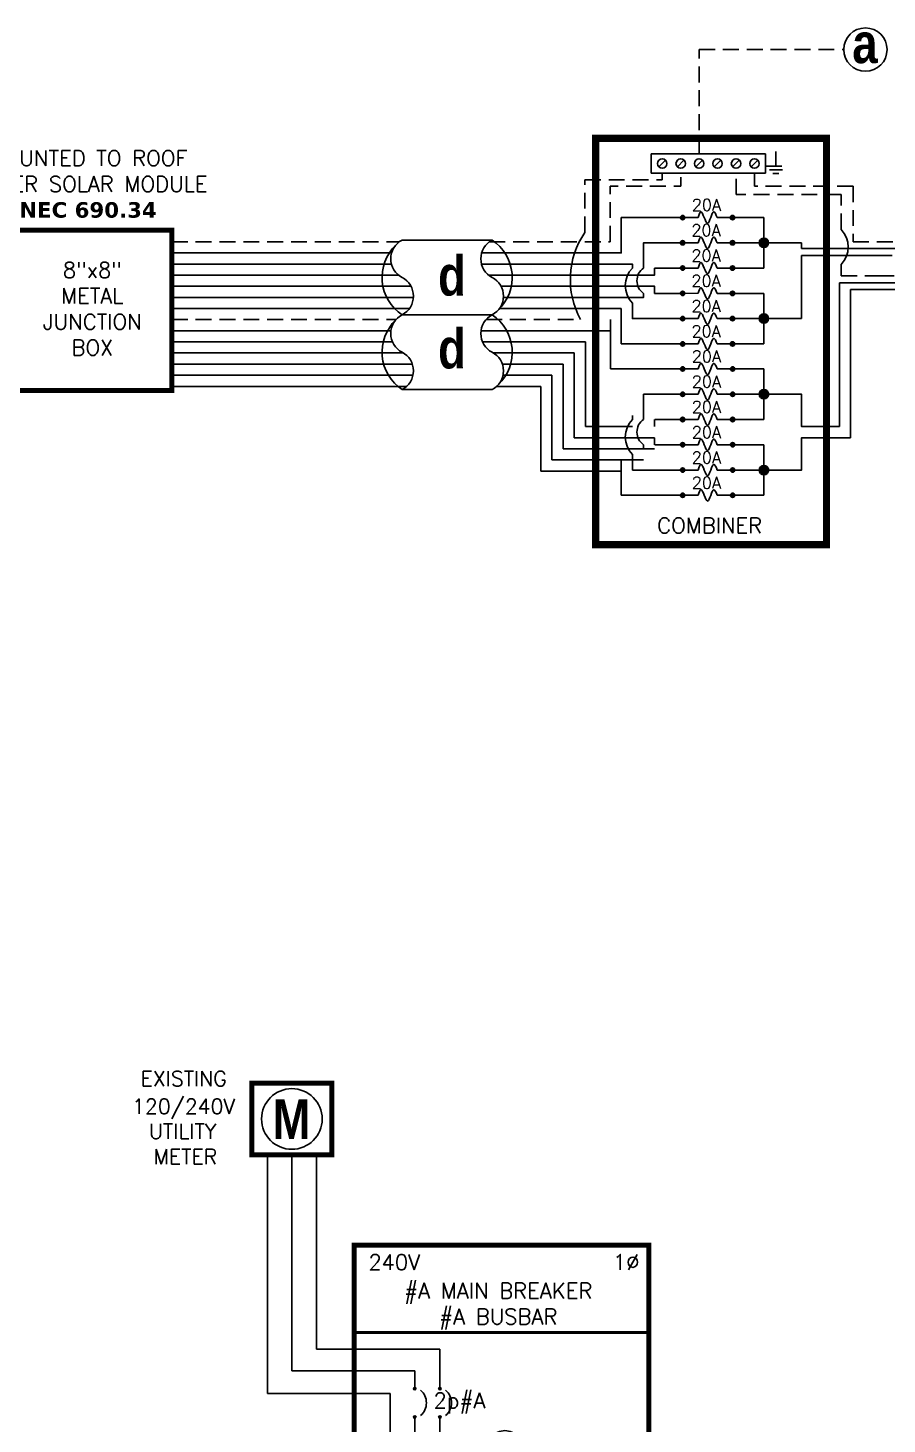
# Model space of a CAD drawing. Header units: feet. Extents: x 9873 to 10655, y 14552 to 15119.
# Drawn here: x 10181.3 to 10383.9, y 14789.4 to 15118.7 of the extents above; entities that cross this region are included whole.
import ezdxf

# ---------------------------------------------------------------- set-up
doc = ezdxf.new("R2010")
doc.units = ezdxf.units.FT
doc.header["$MEASUREMENT"] = 0
doc.linetypes.add('HIDDEN', pattern=[0.375, 0.25, -0.125])
for name, color, linetype in [('ONE LINE BLOCKS', 7, 'Continuous'), ('TABLES', 7, 'Continuous'), ('TEXT', 7, 'Continuous'), ('Z - TITLEBLOCK TXT', 7, 'Continuous')]:
    doc.layers.add(name, color=color, linetype=linetype)
doc.styles.add('ONE LINE TXT', font='techb___.ttf')
doc.styles.get("Standard").update_dxf_attribs({"font": 'simplex.shx'})

# ---------------------------------------------------------------- blocks, each defined once
blk = doc.blocks.new('M_MAIN BREAKER')
at = {"layer": 'ONE LINE BLOCKS', "linetype": 'Continuous'}
h = blk.add_hatch(color=1, dxfattribs=at)
h.dxf.hatch_style = 1
edge = h.paths.add_edge_path()
edge.add_arc((-12.418, 14.123), 0.0515, 0, 360)
h = blk.add_hatch(color=1, dxfattribs=at)
h.dxf.hatch_style = 1
edge = h.paths.add_edge_path()
edge.add_arc((-11.369, 14.123), 0.0515, 0, 360)
h = blk.add_hatch(color=1, dxfattribs=at)
h.dxf.hatch_style = 1
edge = h.paths.add_edge_path()
edge.add_arc((-12.418, 12.94), 0.0515, 0, 360)
h = blk.add_hatch(color=1, dxfattribs=at)
h.dxf.hatch_style = 1
edge = h.paths.add_edge_path()
edge.add_arc((-11.369, 12.94), 0.0515, 0, 360)
h = blk.add_hatch(color=1, dxfattribs=at)
h.dxf.hatch_style = 1
edge = h.paths.add_edge_path()
edge.add_arc((-9.245, 11.887), 0.0515, 0, 360)
h = blk.add_hatch(color=1, dxfattribs=at)
h.dxf.hatch_style = 1
edge = h.paths.add_edge_path()
edge.add_arc((-8.062, 11.887), 0.0515, 0, 360)
h = blk.add_hatch(color=1, dxfattribs=at)
h.dxf.hatch_style = 1
edge = h.paths.add_edge_path()
edge.add_arc((-9.245, 11.288), 0.0515, 0, 360)
h = blk.add_hatch(color=1, dxfattribs=at)
h.dxf.hatch_style = 1
edge = h.paths.add_edge_path()
edge.add_arc((-8.062, 11.288), 0.0515, 0, 360)
h = blk.add_hatch(color=1, dxfattribs=at)
h.dxf.hatch_style = 1
edge = h.paths.add_edge_path()
edge.add_arc((-9.245, 10.221), 0.0515, 0, 360)
h = blk.add_hatch(color=1, dxfattribs=at)
h.dxf.hatch_style = 1
edge = h.paths.add_edge_path()
edge.add_arc((-8.062, 10.221), 0.0515, 0, 360)
h = blk.add_hatch(color=1, dxfattribs=at)
h.dxf.hatch_style = 1
edge = h.paths.add_edge_path()
edge.add_arc((-9.245, 9.622), 0.0515, 0, 360)
h = blk.add_hatch(color=1, dxfattribs=at)
h.dxf.hatch_style = 1
edge = h.paths.add_edge_path()
edge.add_arc((-8.062, 9.622), 0.0515, 0, 360)
h = blk.add_hatch(color=1, dxfattribs=at)
h.dxf.hatch_style = 1
edge = h.paths.add_edge_path()
edge.add_arc((-9.245, 8.555), 0.0515, 0, 360)
h = blk.add_hatch(color=1, dxfattribs=at)
h.dxf.hatch_style = 1
edge = h.paths.add_edge_path()
edge.add_arc((-8.062, 8.555), 0.0515, 0, 360)
h = blk.add_hatch(color=1, dxfattribs=at)
h.dxf.hatch_style = 1
edge = h.paths.add_edge_path()
edge.add_arc((-9.245, 7.957), 0.0515, 0, 360)
h = blk.add_hatch(color=1, dxfattribs=at)
h.dxf.hatch_style = 1
edge = h.paths.add_edge_path()
edge.add_arc((-8.062, 7.957), 0.0515, 0, 360)
h = blk.add_hatch(color=1, dxfattribs=at)
h.dxf.hatch_style = 1
edge = h.paths.add_edge_path()
edge.add_arc((-9.245, 6.889), 0.0515, 0, 360)
h = blk.add_hatch(color=1, dxfattribs=at)
h.dxf.hatch_style = 1
edge = h.paths.add_edge_path()
edge.add_arc((-8.062, 6.889), 0.0515, 0, 360)
h = blk.add_hatch(color=1, dxfattribs=at)
h.dxf.hatch_style = 1
edge = h.paths.add_edge_path()
edge.add_arc((-9.245, 6.291), 0.0515, 0, 360)
h = blk.add_hatch(color=1, dxfattribs=at)
h.dxf.hatch_style = 1
edge = h.paths.add_edge_path()
edge.add_arc((-8.062, 6.291), 0.0515, 0, 360)
h = blk.add_hatch(color=1, dxfattribs=at)
h.dxf.hatch_style = 1
edge = h.paths.add_edge_path()
edge.add_arc((-9.245, 5.224), 0.0515, 0, 360)
h = blk.add_hatch(color=1, dxfattribs=at)
h.dxf.hatch_style = 1
edge = h.paths.add_edge_path()
edge.add_arc((-8.062, 5.224), 0.0515, 0, 360)
h = blk.add_hatch(color=1, dxfattribs=at)
h.dxf.hatch_style = 1
edge = h.paths.add_edge_path()
edge.add_arc((-9.245, 4.625), 0.0515, 0, 360)
h = blk.add_hatch(color=1, dxfattribs=at)
h.dxf.hatch_style = 1
edge = h.paths.add_edge_path()
edge.add_arc((-8.062, 4.625), 0.0515, 0, 360)
at = {"color": 7, "linetype": 'Continuous'}
for p, q in [((-3.665, 1.711), (-3.665, 5.224)), ((0, 1.711), (-3.665, 1.711))]:
    blk.add_line(p, q, dxfattribs=at)
at = {"color": 10, "linetype": 'Continuous'}
for p, q in [((-4.378, 1.149), (-4.378, 4.625)), ((-3.663, 4.625), (-3.663, 4.625)), ((-3.663, 4.625), (-3.663, 4.625)), ((0, 1.149), (-4.378, 1.149))]:
    blk.add_line(p, q, dxfattribs=at)
at = {"color": 253, "linetype": 'Continuous'}
for p, q in [((-6.385, 2.177), (-6.591, 2.177)), ((-6.385, 0.611), (-6.385, 2.177)), ((-5.561, 0.611), (-6.385, 0.611)), ((0, 0.611), (-4.626, 0.611))]:
    blk.add_line(p, q, dxfattribs=at)
at = {"color": 7, "linetype": 'Continuous'}
blk.add_circle((-19.559, -2.704), 0.906, dxfattribs=at)
at = {"color": 253, "linetype": 'Continuous'}
blk.add_arc((-5.093, 0.584), 0.468, 3.28193, 176.71807, dxfattribs=at)
at = {"layer": 'ONE LINE BLOCKS', "lineweight": 50}
for p, q in [((-19.225, 23.898), (-19.225, 26.892)), ((-19.225, 26.892), (-15.884, 26.892)), ((-15.884, 26.892), (-15.884, 23.898)), ((-15.884, 23.898), (-19.225, 23.898)), ((-14.957, 16.472), (-2.641, 16.472))]:
    blk.add_line(p, q, dxfattribs=at)
at = {"layer": 'ONE LINE BLOCKS', "lineweight": 50, "const_width": 0.21}
for points in [[(-19.225, 23.898), (-19.225, 26.892), (-15.884, 26.892), (-15.884, 23.898)], [(-14.957, -1.647), (-14.957, 20.128), (-2.641, 20.128), (-2.641, -1.647)]]:
    blk.add_lwpolyline(points, close=True, dxfattribs=at)
at = {"layer": 'TEXT', "color": 92, "linetype": 'HIDDEN', "ltscale": 15}
for p, q in [((-13.723, 3.547), (-13.723, 2.935)), ((-6.577, 3.547), (-13.723, 3.547)), ((-5.118, 0), (-5.118, 3.547)), ((-13.723, 2.935), (-12.555, 2.935)), ((0, 0), (-5.118, 0)), ((-12.555, -0.148), (-19.559, -0.148)), ((-19.559, -0.148), (-19.559, -1.798)), ((-19.559, -3.61), (-19.559, -5.799))]:
    blk.add_line(p, q, dxfattribs=at)
at = {"layer": 'TEXT', "color": 92, "linetype": 'Continuous', "ltscale": 15}
blk.add_line((-7.396, -0.918), (-11.751, -0.918), dxfattribs=at)
at = {"layer": 'TEXT', "color": 92, "linetype": 'HIDDEN', "flags": 128}
for points in [[(-11.18, 1.629), (-11.18, 1.009)], [(-11.595, 1.009), (-10.765, 1.009)], [(-10.909, 0.855), (-11.451, 0.855)], [(-11.053, 0.701), (-11.307, 0.701)]]:
    blk.add_lwpolyline(points, dxfattribs=at)
at = {"layer": 'TEXT', "color": 92, "linetype": 'Continuous', "ltscale": 4, "flags": 128}
for points in [[(-21.062, -5.799), (-18.057, -5.799)], [(-18.578, -6.356), (-20.541, -6.356)], [(-19.098, -6.913), (-20.02, -6.913)]]:
    blk.add_lwpolyline(points, dxfattribs=at)
at = {"layer": 'TEXT', "linetype": 'Continuous'}
blk.add_circle((-17.554, 25.395), 1.267, dxfattribs=at)
at = {"layer": 'TEXT', "color": 92, "linetype": 'Continuous', "ltscale": 0.3}
blk.add_arc((-5.848, 3.164), 0.824, 27.66392, 152.33608, dxfattribs=at)
at = {"layer": 'Z - TITLEBLOCK TXT', "color": 253, "linetype": 'Continuous'}
for p, q in [((-18.566, 13.922), (-18.566, 23.898)), ((-13.44, 13.922), (-18.566, 13.922)), ((-13.44, 4.344), (-13.44, 13.922)), ((-5.831, 4.344), (-13.44, 4.344)), ((-5.831, 4.344), (-5.831, 2.948)), ((-5.831, 2.948), (-6.591, 2.948))]:
    blk.add_line(p, q, dxfattribs=at)
at = {"layer": 'Z - TITLEBLOCK TXT', "color": 10, "linetype": 'Continuous'}
for p, q in [((-17.554, 14.866), (-17.554, 23.898)), ((-12.418, 14.866), (-17.554, 14.866)), ((-12.418, 4.625), (-12.418, 12.196)), ((-11.7, 11.288), (-12.418, 11.288)), ((-9.988, 11.288), (-11.037, 11.288)), ((-11.7, 9.622), (-12.418, 9.622)), ((-9.988, 9.622), (-11.037, 9.622)), ((-11.7, 7.957), (-12.418, 7.957)), ((-9.988, 7.957), (-11.037, 7.957)), ((-11.7, 6.291), (-12.418, 6.291)), ((-9.988, 6.291), (-11.037, 6.291)), ((-9.988, 4.625), (-12.418, 4.625)), ((-7.318, 4.625), (-4.378, 4.625))]:
    blk.add_line(p, q, dxfattribs=at)
at = {"layer": 'Z - TITLEBLOCK TXT', "color": 7, "linetype": 'Continuous'}
for p, q in [((-16.52, 15.77), (-16.52, 23.898)), ((-16.52, 15.77), (-11.369, 15.77)), ((-11.369, 15.77), (-11.369, 14.866)), ((-11.369, 11.887), (-11.369, 12.196)), ((-11.369, 10.221), (-11.369, 11.887)), ((-11.369, 11.887), (-9.988, 11.887)), ((-9.988, 11.887), (-11.369, 11.887)), ((-11.369, 8.555), (-11.369, 10.221)), ((-11.369, 10.221), (-9.988, 10.221)), ((-9.988, 10.221), (-11.369, 10.221)), ((-11.369, 6.889), (-11.369, 8.555)), ((-11.369, 8.555), (-9.988, 8.555)), ((-9.988, 8.555), (-11.369, 8.555)), ((-11.369, 5.224), (-11.369, 6.889)), ((-11.369, 6.889), (-9.988, 6.889)), ((-9.988, 6.889), (-11.369, 6.889)), ((-9.988, 5.224), (-11.369, 5.224)), ((-7.318, 5.224), (-3.665, 5.224))]:
    blk.add_line(p, q, dxfattribs=at)
at = {"layer": 'Z - TITLEBLOCK TXT', "color": 1, "linetype": 'Continuous'}
for p, q in [((-12.555, -1.378), (-12.555, 3.395)), ((-12.555, 3.395), (-11.751, 3.395)), ((-11.751, 3.395), (-11.751, -1.378)), ((-7.396, -1.366), (-7.396, 3.408)), ((-7.396, 3.408), (-6.591, 3.408)), ((-6.591, 3.408), (-6.591, -1.366)), ((-11.751, -1.378), (-12.555, -1.378)), ((-6.591, -1.366), (-7.396, -1.366))]:
    blk.add_line(p, q, dxfattribs=at)
at = {"layer": 'Z - TITLEBLOCK TXT', "color": 4, "linetype": 'Continuous'}
for p, q in [((-12.014, 3.075), (-12.293, 2.796)), ((-6.854, 3.087), (-7.133, 2.809)), ((-12.014, 2.304), (-12.293, 2.025)), ((-6.854, 2.317), (-7.133, 2.038)), ((-12.014, 1.533), (-12.293, 1.255)), ((-6.854, 1.546), (-7.133, 1.267)), ((-12.014, 0.762), (-12.293, 0.484)), ((-6.854, 0.775), (-7.133, 0.497)), ((-6.854, 0.004), (-7.133, -0.274)), ((-12.014, -0.008), (-12.293, -0.287)), ((-12.014, -0.779), (-12.293, -1.058)), ((-6.854, -0.766), (-7.133, -1.045))]:
    blk.add_line(p, q, dxfattribs=at)
at = {"layer": 'Z - TITLEBLOCK TXT', "color": 1, "linetype": 'Continuous', "flags": 128}
for points in [[(-12.418, 14.866), (-12.418, 14.123)], [(-12.418, 14.866), (-12.418, 14.123)], [(-11.369, 14.866), (-11.369, 14.123)], [(-11.369, 14.866), (-11.369, 14.123)], [(-12.418, 12.94), (-12.418, 12.196)], [(-11.369, 12.94), (-11.369, 12.196)], [(-9.988, 11.887), (-9.245, 11.887)], [(-9.988, 11.887), (-9.245, 11.887)], [(-8.062, 11.887), (-7.318, 11.887)], [(-9.988, 11.288), (-9.245, 11.288)], [(-9.988, 11.288), (-9.245, 11.288)], [(-8.062, 11.288), (-7.318, 11.288)], [(-9.988, 10.221), (-9.245, 10.221)], [(-9.988, 10.221), (-9.245, 10.221)], [(-8.062, 10.221), (-7.318, 10.221)], [(-9.988, 9.622), (-9.245, 9.622)], [(-9.988, 9.622), (-9.245, 9.622)], [(-8.062, 9.622), (-7.318, 9.622)], [(-9.988, 8.555), (-9.245, 8.555)], [(-9.988, 8.555), (-9.245, 8.555)], [(-8.062, 8.555), (-7.318, 8.555)], [(-9.988, 7.957), (-9.245, 7.957)], [(-9.988, 7.957), (-9.245, 7.957)], [(-8.062, 7.957), (-7.318, 7.957)], [(-9.988, 6.889), (-9.245, 6.889)], [(-9.988, 6.889), (-9.245, 6.889)], [(-8.062, 6.889), (-7.318, 6.889)], [(-9.988, 6.291), (-9.245, 6.291)], [(-9.988, 6.291), (-9.245, 6.291)], [(-8.062, 6.291), (-7.318, 6.291)], [(-9.988, 5.224), (-9.245, 5.224)], [(-9.988, 5.224), (-9.245, 5.224)], [(-8.062, 5.224), (-7.318, 5.224)], [(-9.988, 4.625), (-9.245, 4.625)], [(-9.988, 4.625), (-9.245, 4.625)], [(-8.062, 4.625), (-7.318, 4.625)]]:
    blk.add_lwpolyline(points, dxfattribs=at)
at = {"layer": 'Z - TITLEBLOCK TXT', "color": 1, "linetype": 'Continuous'}
for centre in [(-12.418, 14.123), (-11.369, 14.123), (-12.418, 12.94), (-11.369, 12.94), (-9.245, 11.887), (-8.062, 11.887), (-9.245, 11.288), (-8.062, 11.288), (-9.245, 10.221), (-8.062, 10.221), (-9.245, 9.622), (-8.062, 9.622), (-9.245, 8.555), (-8.062, 8.555), (-9.245, 7.957), (-8.062, 7.957), (-9.245, 6.889), (-8.062, 6.889), (-9.245, 6.291), (-8.062, 6.291), (-9.245, 5.224), (-8.062, 5.224), (-9.245, 4.625), (-8.062, 4.625)]:
    blk.add_circle(centre, 0.0515, dxfattribs=at)
at = {"layer": 'Z - TITLEBLOCK TXT', "color": 4, "linetype": 'Continuous'}
for centre in [(-12.153, 2.935), (-6.993, 2.948), (-12.153, 2.165), (-6.993, 2.177), (-12.153, 1.394), (-6.993, 1.407), (-12.153, 0.623), (-6.993, 0.636), (-12.153, -0.148), (-6.993, -0.135), (-12.153, -0.918), (-6.993, -0.906)]:
    blk.add_circle(centre, 0.197, dxfattribs=at)
at = {"layer": 'Z - TITLEBLOCK TXT', "color": 1, "linetype": 'Continuous'}
for centre, start, end in [((-12.629, 13.531), 310.3392, 49.6608), ((-11.58, 13.531), 310.3392, 49.6608), ((-8.653, 11.675), 40.3392, 139.6608), ((-8.653, 11.077), 40.3392, 139.6608), ((-8.653, 10.01), 40.3392, 139.6608), ((-8.653, 9.411), 40.3392, 139.6608), ((-8.653, 8.344), 40.3392, 139.6608), ((-8.653, 7.745), 40.3392, 139.6608), ((-8.653, 6.678), 40.3392, 139.6608), ((-8.653, 6.079), 40.3392, 139.6608), ((-8.653, 5.012), 40.3392, 139.6608), ((-8.653, 4.413), 40.3392, 139.6608)]:
    blk.add_arc(centre, 0.697, start, end, dxfattribs=at)
at = {"layer": 'Z - TITLEBLOCK TXT', "color": 10, "linetype": 'Continuous'}
for centre in [(-11.369, 11.269), (-11.369, 9.603), (-11.369, 7.938), (-11.369, 6.272)]:
    blk.add_arc(centre, 0.332, 3.2937, 176.7063, dxfattribs=at)
at = {"layer": 'TABLES', "color": 1, "linetype": 'Continuous'}
blk.add_text('NEUTRAL', height=0.648, rotation=90, dxfattribs=at).set_placement((-7.512, -0.725))
at = {"layer": 'TEXT', "color": 1}
for s, p in [('EXISTING', (-23.874, 26.77)), ('120/240V', (-24.233, 25.604)), ('UTILITY', (-23.531, 24.558)), ('METER', (-23.336, 23.512))]:
    blk.add_text(s, height=0.6278, dxfattribs=at).set_placement(p)
at = {"layer": 'TEXT', "color": 1, "attachment_point": 5}
for s, width, gutter_width, heights, insert, char_height in [('240V', 0.14806, 0.75, [0], (-13.274, 19.41), 0.648), ('1∅', 0.14806, 0.75, [0], (-3.582, 19.41), 0.648), ('#A MAIN BREAKER\\P#A BUSBAR', 11.19903, 0.75, [0], (-8.925, 17.569), 0.648), ('2p#A', 0.14806, 0.75, [0], (-10.547, 13.525), 0.648), ('EXISTING MAIN BREAKER LOAD CENTER\\P2p##A BACK FEED BREAKER\\P{\\fVerdana|b1|i0|c0|p34;NEC 690.64}', 14.14398, 7.17, [12.8], (-8.173, -3.931), 0.62775)]:
    blk.add_mtext_dynamic_manual_height_columns(s, width=width, gutter_width=gutter_width, heights=heights, dxfattribs=dict(at, insert=insert, char_height=char_height))
at = {"layer": 'Z - TITLEBLOCK TXT', "color": 253, "linetype": 'Continuous', "style": 'ONE LINE TXT'}
blk.add_text('M', height=1.662, dxfattribs=at).set_placement((-18.362, 24.559))
at = {"layer": 'Z - TITLEBLOCK TXT', "color": 1, "linetype": 'Continuous', "insert": (-20.083, -1.651), "char_height": 1.66239, "attachment_point": 1, "style": 'ONE LINE TXT'}
blk.add_mtext_dynamic_manual_height_columns('{\\W1;\\C256;a}', width=0.13853, gutter_width=2.132, heights=[0], dxfattribs=at)
blk = doc.blocks.new('*U14')
at = {"color": 155, "true_color": 0x647190}
blk.add_blockref('M_MAIN BREAKER', (0, 0), dxfattribs=at)

msp = doc.modelspace()

# ---------------------------------------------------------------- hatches: boundary and pattern name
at = {"linetype": 'Continuous'}
h = msp.add_hatch(color=7, dxfattribs=at)
h.dxf.hatch_style = 1
edge = h.paths.add_edge_path()
edge.add_arc((10335.69, 15073.96), 0.513, 0, 360)
h = msp.add_hatch(color=7, dxfattribs=at)
h.dxf.hatch_style = 1
edge = h.paths.add_edge_path()
edge.add_arc((10347.47, 15073.96), 0.513, 0, 360)
h = msp.add_hatch(color=7, dxfattribs=at)
h.dxf.hatch_style = 1
edge = h.paths.add_edge_path()
edge.add_arc((10335.69, 15068), 0.513, 0, 360)
h = msp.add_hatch(color=7, dxfattribs=at)
h.dxf.hatch_style = 1
edge = h.paths.add_edge_path()
edge.add_arc((10347.47, 15068), 0.513, 0, 360)
h = msp.add_hatch(color=7, dxfattribs=at)
h.dxf.hatch_style = 1
edge = h.paths.add_edge_path()
edge.add_arc((10335.69, 15062.04), 0.513, 0, 360)
h = msp.add_hatch(color=7, dxfattribs=at)
h.dxf.hatch_style = 1
edge = h.paths.add_edge_path()
edge.add_arc((10347.47, 15062.04), 0.513, 0, 360)
h = msp.add_hatch(color=253, dxfattribs=at)
h.dxf.hatch_style = 1
edge = h.paths.add_edge_path()
edge.add_arc((10335.69, 15056.08), 0.513, 0, 360)
h = msp.add_hatch(color=253, dxfattribs=at)
h.dxf.hatch_style = 1
edge = h.paths.add_edge_path()
edge.add_arc((10347.47, 15056.08), 0.513, 0, 360)
h = msp.add_hatch(color=253, dxfattribs=at)
h.dxf.hatch_style = 1
edge = h.paths.add_edge_path()
edge.add_arc((10335.69, 15050.12), 0.513, 0, 360)
h = msp.add_hatch(color=253, dxfattribs=at)
h.dxf.hatch_style = 1
edge = h.paths.add_edge_path()
edge.add_arc((10347.47, 15050.12), 0.513, 0, 360)
h = msp.add_hatch(color=253, dxfattribs=at)
h.dxf.hatch_style = 1
edge = h.paths.add_edge_path()
edge.add_arc((10335.69, 15044.16), 0.513, 0, 360)
h = msp.add_hatch(color=253, dxfattribs=at)
h.dxf.hatch_style = 1
edge = h.paths.add_edge_path()
edge.add_arc((10347.47, 15044.16), 0.513, 0, 360)
h = msp.add_hatch(color=7, dxfattribs=at)
h.dxf.hatch_style = 1
edge = h.paths.add_edge_path()
edge.add_arc((10335.7, 15038.25), 0.513, 0, 360)
h = msp.add_hatch(color=7, dxfattribs=at)
h.dxf.hatch_style = 1
edge = h.paths.add_edge_path()
edge.add_arc((10347.48, 15038.25), 0.513, 0, 360)
h = msp.add_hatch(color=7, dxfattribs=at)
h.dxf.hatch_style = 1
edge = h.paths.add_edge_path()
edge.add_arc((10335.7, 15032.29), 0.513, 0, 360)
h = msp.add_hatch(color=7, dxfattribs=at)
h.dxf.hatch_style = 1
edge = h.paths.add_edge_path()
edge.add_arc((10347.48, 15032.29), 0.513, 0, 360)
h = msp.add_hatch(color=7, dxfattribs=at)
h.dxf.hatch_style = 1
edge = h.paths.add_edge_path()
edge.add_arc((10335.7, 15026.33), 0.513, 0, 360)
h = msp.add_hatch(color=7, dxfattribs=at)
h.dxf.hatch_style = 1
edge = h.paths.add_edge_path()
edge.add_arc((10347.48, 15026.33), 0.513, 0, 360)
h = msp.add_hatch(color=253, dxfattribs=at)
h.dxf.hatch_style = 1
edge = h.paths.add_edge_path()
edge.add_arc((10335.7, 15020.37), 0.513, 0, 360)
h = msp.add_hatch(color=253, dxfattribs=at)
h.dxf.hatch_style = 1
edge = h.paths.add_edge_path()
edge.add_arc((10347.48, 15020.37), 0.513, 0, 360)
h = msp.add_hatch(color=253, dxfattribs=at)
h.dxf.hatch_style = 1
edge = h.paths.add_edge_path()
edge.add_arc((10335.7, 15014.41), 0.513, 0, 360)
h = msp.add_hatch(color=253, dxfattribs=at)
h.dxf.hatch_style = 1
edge = h.paths.add_edge_path()
edge.add_arc((10347.48, 15014.41), 0.513, 0, 360)
h = msp.add_hatch(color=253, dxfattribs=at)
h.dxf.hatch_style = 1
edge = h.paths.add_edge_path()
edge.add_arc((10335.7, 15008.45), 0.513, 0, 360)
h = msp.add_hatch(color=253, dxfattribs=at)
h.dxf.hatch_style = 1
edge = h.paths.add_edge_path()
edge.add_arc((10347.48, 15008.45), 0.513, 0, 360)
at = {"layer": 'ONE LINE BLOCKS', "linetype": 'Continuous'}
h = msp.add_hatch(color=254, dxfattribs=at)
h.dxf.hatch_style = 1
edge = h.paths.add_edge_path()
edge.add_arc((10354.88, 15068), 1.11, 0, 360)
h = msp.add_hatch(color=254, dxfattribs=at)
h.dxf.hatch_style = 1
edge = h.paths.add_edge_path()
edge.add_arc((10354.88, 15050.12), 1.11, 0, 360)
h = msp.add_hatch(color=254, dxfattribs=at)
h.dxf.hatch_style = 1
edge = h.paths.add_edge_path()
edge.add_arc((10354.89, 15032.29), 1.11, 0, 360)
h = msp.add_hatch(color=254, dxfattribs=at)
h.dxf.hatch_style = 1
edge = h.paths.add_edge_path()
edge.add_arc((10354.89, 15014.41), 1.11, 0, 360)

# ---------------------------------------------------------------- linework, layer by layer
at = {"color": 1, "linetype": 'Continuous'}
for p, q in [((10336.21, 15073.96), (10339.34, 15073.97)), ((10343.84, 15073.96), (10346.96, 15073.96)), ((10336.21, 15068), (10339.34, 15068.01)), ((10343.84, 15068), (10346.96, 15068)), ((10336.21, 15062.04), (10339.34, 15062.05)), ((10343.84, 15062.04), (10346.96, 15062.04)), ((10336.21, 15056.08), (10339.34, 15056.09)), ((10343.84, 15056.08), (10346.96, 15056.08)), ((10336.21, 15050.12), (10339.34, 15050.12)), ((10343.84, 15050.12), (10346.96, 15050.12)), ((10336.21, 15044.16), (10339.34, 15044.16)), ((10343.84, 15044.16), (10346.96, 15044.16)), ((10336.22, 15038.25), (10339.35, 15038.26)), ((10343.85, 15038.25), (10346.97, 15038.25)), ((10336.22, 15032.29), (10339.35, 15032.3)), ((10343.85, 15032.29), (10346.97, 15032.29)), ((10336.22, 15026.33), (10339.35, 15026.34)), ((10343.85, 15026.33), (10346.97, 15026.33)), ((10336.22, 15020.37), (10339.35, 15020.37)), ((10343.85, 15020.37), (10346.97, 15020.37)), ((10336.22, 15014.41), (10339.35, 15014.41)), ((10343.85, 15014.41), (10346.97, 15014.41)), ((10336.22, 15008.45), (10339.35, 15008.45)), ((10343.85, 15008.45), (10346.97, 15008.45))]:
    msp.add_line(p, q, dxfattribs=at)
at = {"color": 7, "linetype": 'Continuous'}
for p, q in [((10290.77, 15068.64), (10269.53, 15068.64)), ((10363.72, 15068), (10354.88, 15068)), ((10363.72, 15066.63), (10363.72, 15068)), ((10215.21, 15065.64), (10266.1, 15065.63)), ((10266.09, 15065.63), (10267.06, 15065.63)), ((10288.3, 15065.62), (10318.61, 15065.61)), ((10363.72, 15066.63), (10385.96, 15066.63)), ((10215.21, 15060.37), (10264.84, 15060.37)), ((10264.84, 15060.37), (10268.71, 15060.37)), ((10289.95, 15060.37), (10318.61, 15060.37)), ((10215.21, 15055.13), (10266.83, 15055.13)), ((10266.83, 15055.13), (10272.18, 15055.13)), ((10293.43, 15055.13), (10318.61, 15055.13)), ((10269.53, 15051.02), (10290.77, 15051.02)), ((10290.77, 15051.02), (10269.53, 15051.02)), ((10215.21, 15047.26), (10266.9, 15047.26)), ((10288.15, 15047.26), (10318.69, 15047.26)), ((10215.21, 15042.02), (10269.85, 15042.02)), ((10291.1, 15042.02), (10310.13, 15042.02)), ((10310.13, 15042.02), (10310.13, 15022.04)), ((10318.69, 15038.25), (10329.1, 15038.25)), ((10215.21, 15036.77), (10272.09, 15036.77)), ((10293.33, 15036.77), (10304.88, 15036.77)), ((10304.88, 15036.77), (10304.88, 15016.79)), ((10310.13, 15036.77), (10310.13, 15036.77)), ((10269.53, 15033.39), (10290.77, 15033.39)), ((10326.48, 15026.33), (10326.48, 15032.29)), ((10326.48, 15032.29), (10329.1, 15032.29)), ((10329.1, 15024.66), (10329.1, 15026.33)), ((10310.13, 15022.04), (10329.1, 15022.04)), ((10326.48, 15019.42), (10326.48, 15020.37)), ((10304.88, 15016.79), (10326.48, 15016.79))]:
    msp.add_line(p, q, dxfattribs=at)
at = {"color": 253, "linetype": 'Continuous'}
for p, q in [((10363.72, 15065.02), (10363.72, 15050.12)), ((10363.72, 15065.02), (10385.11, 15065.02)), ((10215.21, 15062.99), (10265.06, 15062.99)), ((10265.06, 15062.99), (10267.02, 15062.99)), ((10288.26, 15062.99), (10318.61, 15062.99)), ((10215.21, 15057.75), (10265.38, 15057.75)), ((10265.38, 15057.75), (10271.62, 15057.75)), ((10292.86, 15057.75), (10318.61, 15057.75)), ((10375.32, 15022.04), (10375.32, 15056.98)), ((10375.32, 15056.98), (10380.85, 15056.98)), ((10380.85, 15056.98), (10433.36, 15056.98)), ((10215.21, 15052.5), (10270.06, 15052.5)), ((10270.06, 15052.5), (10271.25, 15052.5)), ((10292.49, 15052.5), (10318.61, 15052.5)), ((10321.24, 15052.5), (10321.24, 15044.16)), ((10363.72, 15050.12), (10354.88, 15050.12)), ((10215.21, 15044.64), (10267.27, 15044.64)), ((10288.51, 15044.64), (10312.75, 15044.64)), ((10312.75, 15024.66), (10312.75, 15044.64)), ((10321.24, 15044.16), (10329.1, 15044.16)), ((10215.21, 15039.4), (10271.93, 15039.4)), ((10293.17, 15039.4), (10307.51, 15039.4)), ((10307.51, 15039.4), (10307.51, 15019.42)), ((10310.13, 15039.4), (10310.13, 15039.4)), ((10215.21, 15034.15), (10270.6, 15034.15)), ((10291.85, 15034.15), (10302.26, 15034.15)), ((10302.26, 15034.15), (10302.26, 15014.17)), ((10312.75, 15024.66), (10323.86, 15024.66)), ((10323.86, 15027.28), (10323.86, 15026.33)), ((10329.1, 15022.04), (10329.1, 15020.37)), ((10307.51, 15019.42), (10329.1, 15019.42)), ((10323.86, 15018.06), (10323.86, 15014.41)), ((10321.24, 15016.79), (10321.24, 15008.45)), ((10321.24, 15014.17), (10302.26, 15014.17)), ((10323.86, 15014.41), (10329.1, 15014.41)), ((10321.24, 15008.45), (10329.1, 15008.45))]:
    msp.add_line(p, q, dxfattribs=at)
for p, q in [((10372.74, 15024.66), (10372.74, 15058.59)), ((10372.74, 15058.59), (10381.06, 15058.59)), ((10381.06, 15058.59), (10433.36, 15058.59)), ((10318.69, 15038.25), (10318.69, 15049.88))]:
    msp.add_line(p, q)
at = {"color": 7, "linetype": 'Continuous', "flags": 128}
for points in [[(10318.61, 15065.61), (10321.24, 15065.61), (10321.24, 15073.96), (10329.1, 15073.96)], [(10329.1, 15073.96), (10335.69, 15073.96)], [(10347.47, 15073.96), (10354.88, 15073.96)], [(10354.88, 15073.96), (10354.88, 15062.04)], [(10326.48, 15062.04), (10326.48, 15068), (10329.1, 15068)], [(10329.1, 15068), (10335.69, 15068)], [(10329.1, 15068), (10335.69, 15068)], [(10347.47, 15068), (10354.88, 15068)], [(10318.61, 15060.37), (10329.1, 15060.37), (10329.1, 15062.04)], [(10329.1, 15062.04), (10335.69, 15062.04)], [(10329.1, 15062.04), (10335.69, 15062.04)], [(10347.47, 15062.04), (10354.88, 15062.04)], [(10318.61, 15055.13), (10326.48, 15055.13), (10326.48, 15056.08)], [(10329.11, 15038.25), (10335.7, 15038.25)], [(10347.48, 15038.25), (10354.89, 15038.25)], [(10354.89, 15038.25), (10354.89, 15026.33)], [(10329.11, 15032.29), (10335.7, 15032.29)], [(10329.11, 15032.29), (10335.7, 15032.29)], [(10347.48, 15032.29), (10354.89, 15032.29)], [(10372.74, 15024.66), (10363.74, 15024.66), (10363.74, 15032.29), (10354.89, 15032.29)], [(10329.11, 15026.33), (10335.7, 15026.33)], [(10329.11, 15026.33), (10335.7, 15026.33)], [(10347.48, 15026.33), (10354.89, 15026.33)]]:
    msp.add_lwpolyline(points, dxfattribs=at)
at = {"color": 253, "linetype": 'Continuous', "flags": 128}
for points in [[(10318.61, 15062.99), (10323.86, 15062.99), (10323.86, 15062.04)], [(10318.61, 15057.75), (10329.1, 15057.75), (10329.1, 15056.08)], [(10329.1, 15056.08), (10335.69, 15056.08)], [(10329.1, 15056.08), (10335.69, 15056.08)], [(10347.47, 15056.08), (10354.88, 15056.08)], [(10354.88, 15056.08), (10354.88, 15044.16)], [(10321.24, 15052.5), (10318.61, 15052.5)], [(10323.86, 15053.77), (10323.86, 15050.12), (10329.1, 15050.12)], [(10329.1, 15050.12), (10335.69, 15050.12)], [(10329.1, 15050.12), (10335.69, 15050.12)], [(10347.47, 15050.12), (10354.88, 15050.12)], [(10329.1, 15044.16), (10335.69, 15044.16)], [(10347.47, 15044.16), (10354.88, 15044.16)], [(10375.32, 15022.04), (10363.74, 15022.04), (10363.74, 15014.41), (10354.89, 15014.41)], [(10329.11, 15020.37), (10335.7, 15020.37)], [(10329.11, 15020.37), (10335.7, 15020.37)], [(10347.48, 15020.37), (10354.89, 15020.37)], [(10354.89, 15020.37), (10354.89, 15008.45)], [(10329.11, 15014.41), (10335.7, 15014.41)], [(10329.11, 15014.41), (10335.7, 15014.41)], [(10347.48, 15014.41), (10354.89, 15014.41)], [(10329.11, 15008.45), (10335.7, 15008.45)], [(10347.48, 15008.45), (10354.89, 15008.45)]]:
    msp.add_lwpolyline(points, dxfattribs=at)
at = {"color": 7, "linetype": 'Continuous'}
for centre, radius in [((10378.81, 15113.57), 5.11), ((10335.69, 15073.96), 0.513), ((10347.47, 15073.96), 0.513), ((10335.69, 15068), 0.513), ((10347.47, 15068), 0.513), ((10335.69, 15062.04), 0.513), ((10347.47, 15062.04), 0.513), ((10335.7, 15038.25), 0.513), ((10347.48, 15038.25), 0.513), ((10335.7, 15032.29), 0.513), ((10347.48, 15032.29), 0.513), ((10335.7, 15026.33), 0.513), ((10347.48, 15026.33), 0.513)]:
    msp.add_circle(centre, radius, dxfattribs=at)
at = {"color": 253, "linetype": 'Continuous'}
for centre in [(10335.69, 15056.08), (10347.47, 15056.08), (10335.69, 15050.12), (10347.47, 15050.12), (10335.69, 15044.16), (10347.47, 15044.16), (10335.7, 15020.37), (10347.48, 15020.37), (10335.7, 15014.41), (10347.48, 15014.41), (10335.7, 15008.45), (10347.48, 15008.45)]:
    msp.add_circle(centre, 0.513, dxfattribs=at)
at = {"color": 92, "linetype": 'Continuous'}
msp.add_arc((10368.86, 15067.01), 5.91, 315.6055, 44.3945, dxfattribs=at)
at = {"color": 7, "linetype": 'Continuous'}
for centre, radius, start, end in [((10275.38, 15059.83), 10.58, 133.9732, 236.4265), ((10284.92, 15059.83), 10.58, 313.9732, 56.4265), ((10328.52, 15059.06), 3.61, 124.3567, 235.6433), ((10284.92, 15042.2), 10.58, 313.9732, 56.4265), ((10275.38, 15042.2), 10.58, 133.9732, 236.4265), ((10328.52, 15023.35), 3.61, 124.3567, 235.6433)]:
    msp.add_arc(centre, radius, start, end, dxfattribs=at)
at = {"color": 253, "linetype": 'Continuous'}
for centre in [(10328.08, 15057.91), (10328.08, 15022.2)]:
    msp.add_arc(centre, 5.91, 135.6055, 224.3945, dxfattribs=at)
at = {"color": 1, "linetype": 'Continuous'}
for points in [[(10339.34, 15073.97), (10340, 15075.31), (10341.59, 15072.62), (10343.05, 15075.31), (10343.84, 15073.96)], [(10339.34, 15068.01), (10340, 15069.34), (10341.59, 15066.66), (10343.05, 15069.34), (10343.84, 15068)], [(10339.34, 15062.05), (10340, 15063.38), (10341.59, 15060.7), (10343.05, 15063.38), (10343.84, 15062.04)], [(10339.34, 15056.09), (10340, 15057.42), (10341.59, 15054.73), (10343.05, 15057.42), (10343.84, 15056.08)], [(10339.34, 15050.12), (10340, 15051.46), (10341.59, 15048.77), (10343.05, 15051.46), (10343.84, 15050.12)], [(10339.34, 15044.16), (10340, 15045.5), (10341.59, 15042.81), (10343.05, 15045.5), (10343.84, 15044.16)], [(10339.35, 15038.26), (10340.01, 15039.59), (10341.6, 15036.91), (10343.06, 15039.59), (10343.85, 15038.25)], [(10339.35, 15032.3), (10340.01, 15033.63), (10341.6, 15030.95), (10343.06, 15033.63), (10343.85, 15032.29)], [(10339.35, 15026.34), (10340.01, 15027.67), (10341.6, 15024.99), (10343.06, 15027.67), (10343.85, 15026.33)], [(10339.35, 15020.37), (10340.01, 15021.71), (10341.6, 15019.02), (10343.06, 15021.71), (10343.85, 15020.37)], [(10339.35, 15014.41), (10340.01, 15015.75), (10341.6, 15013.06), (10343.06, 15015.75), (10343.85, 15014.41)], [(10339.35, 15008.45), (10340.01, 15009.79), (10341.6, 15007.1), (10343.06, 15009.79), (10343.85, 15008.45)]]:
    msp.add_spline(points, degree=3, dxfattribs=at)
at = {"layer": 'ONE LINE BLOCKS', "lineweight": 50}
for points, const_width in [([(10369.64, 14996.84), (10315.18, 14996.84), (10315.18, 15092.65), (10369.64, 15092.65)], 1.71), ([(10369.64, 14996.84), (10315.18, 14996.84), (10315.18, 15092.65), (10369.64, 15092.65)], 1.71), ([(10215.21, 15033.17), (10177.43, 15033.17), (10177.43, 15070.95), (10215.21, 15070.95)], 1.19)]:
    msp.add_lwpolyline(points, close=True, dxfattribs=dict(at, const_width=const_width))
at = {"layer": 'TEXT', "color": 92, "linetype": 'HIDDEN', "ltscale": 15}
for p, q in [((10339.59, 15113.57), (10373.7, 15113.57)), ((10339.59, 15088.97), (10339.59, 15113.57)), ((10330.89, 15082.89), (10330.89, 15084.43)), ((10348.29, 15079.37), (10348.29, 15084.43)), ((10352.64, 15081.35), (10352.64, 15084.43)), ((10312.63, 15070.43), (10312.63, 15082.89)), ((10312.63, 15082.89), (10330.89, 15082.89)), ((10375.9, 15081.35), (10352.64, 15081.35)), ((10375.9, 15081.35), (10375.9, 15068.24)), ((10373.08, 15079.38), (10348.29, 15079.37)), ((10373.08, 15071.14), (10373.08, 15079.38)), ((10215.21, 15068.24), (10268.33, 15068.24)), ((10268.33, 15068.24), (10268.87, 15068.24)), ((10290.12, 15068.24), (10318.61, 15068.24)), ((10375.9, 15068.24), (10386.18, 15068.24)), ((10373.08, 15062.88), (10373.08, 15060.2)), ((10373.08, 15060.2), (10381.88, 15060.2)), ((10381.88, 15060.2), (10433.36, 15060.2)), ((10215.21, 15049.9), (10268.11, 15049.9)), ((10289.35, 15049.9), (10311.63, 15049.9))]:
    msp.add_line(p, q, dxfattribs=at)
at = {"layer": 'TEXT', "color": 92, "linetype": 'HIDDEN', "ltscale": 15, "flags": 128}
for points in [[(10357.71, 15089.56), (10357.7, 15086.05)], [(10318.61, 15068.24), (10318.61, 15081.35), (10335.24, 15081.35), (10335.24, 15084.43)], [(10355.36, 15086.05), (10360.05, 15086.05)], [(10359.23, 15085.19), (10356.17, 15085.19)], [(10358.42, 15084.32), (10356.99, 15084.32)]]:
    msp.add_lwpolyline(points, dxfattribs=at)
at = {"layer": 'TEXT', "color": 92, "linetype": 'Continuous', "ltscale": 15}
msp.add_arc((10328.87, 15059.35), 19.66, 145.6844, 208.716, dxfattribs=at)
at = {"layer": 'Z - TITLEBLOCK TXT', "color": 1, "linetype": 'Continuous'}
for p, q in [((10328.29, 15084.43), (10328.29, 15088.97)), ((10328.29, 15088.97), (10355.23, 15088.97)), ((10355.23, 15088.97), (10355.23, 15084.43)), ((10355.23, 15084.43), (10328.29, 15084.43))]:
    msp.add_line(p, q, dxfattribs=at)
at = {"layer": 'Z - TITLEBLOCK TXT', "color": 4, "linetype": 'Continuous'}
for p, q in [((10331.67, 15087.49), (10330.1, 15085.92)), ((10336.02, 15087.49), (10334.45, 15085.92)), ((10340.37, 15087.49), (10338.8, 15085.92)), ((10344.72, 15087.49), (10343.15, 15085.92)), ((10349.07, 15087.49), (10347.5, 15085.92)), ((10353.42, 15087.49), (10351.85, 15085.92))]:
    msp.add_line(p, q, dxfattribs=at)
for centre in [(10330.89, 15086.7), (10335.24, 15086.7), (10339.59, 15086.7), (10343.94, 15086.7), (10348.29, 15086.7), (10352.64, 15086.7)]:
    msp.add_circle(centre, 1.11, dxfattribs=at)
at = {"layer": 'Z - TITLEBLOCK TXT', "color": 7, "linetype": 'Continuous'}
for centre in [(10354.88, 15068), (10354.88, 15068), (10354.88, 15050.12), (10354.88, 15050.12), (10354.89, 15032.29), (10354.89, 15032.29), (10354.89, 15014.41), (10354.89, 15014.41)]:
    msp.add_circle(centre, 1.11, dxfattribs=at)
at = {"layer": 'Z - TITLEBLOCK TXT', "linetype": 'Continuous'}
for centre, start, end in [((10271.84, 15064.24), 117.6639, 242.3361), ((10293.08, 15064.24), 117.6639, 242.3361), ((10267.22, 15055.42), 297.6639, 62.3361), ((10288.46, 15055.42), 297.6639, 62.3361), ((10271.84, 15046.61), 117.6639, 242.3361), ((10293.08, 15046.61), 117.6639, 242.3361), ((10267.22, 15037.8), 297.6639, 62.3361), ((10288.46, 15037.8), 297.6639, 62.3361)]:
    msp.add_arc(centre, 4.98, start, end, dxfattribs=at)

# ---------------------------------------------------------------- block references
at = {"color": 155, "true_color": 0x647190, "xscale": 5.644441731736358, "yscale": 5.644441731736358, "zscale": 5.644441731736358}
msp.add_blockref('*U14', (10342.61, 14718.03), dxfattribs=at)

# ---------------------------------------------------------------- texts
at = {"layer": 'TABLES', "color": 1, "linetype": 'Continuous'}
for p in [(10337.86, 15075.55), (10337.75, 15069.58), (10337.76, 15063.62), (10337.77, 15057.66), (10337.78, 15051.7), (10337.79, 15045.74), (10337.86, 15039.83), (10337.86, 15033.87), (10337.86, 15027.91), (10337.86, 15021.95), (10337.85, 15015.99), (10337.86, 15010.03)]:
    msp.add_text('20A', height=2.778, dxfattribs=at).set_placement(p)
at = {"layer": 'TEXT', "color": 1, "attachment_point": 5}
for s, width, insert, char_height in [(' \\PMOUNTED TO ROOF \\PUNDER SOLAR MODULE\\P{\\fVerdana|b1|i0|c0|p34;NEC 690.34}', 70.2138, (10195.44, 15084.87), 3.6576), ('8"x8" METAL JUNCTION BOX ', 0.4767, (10196.47, 15052.43), 3.6576), ('COMBINER', 1.1897, (10342.09, 15001.33), 3.658)]:
    msp.add_mtext_dynamic_manual_height_columns(s, width=width, gutter_width=7.17, heights=[0], dxfattribs=dict(at, insert=insert, char_height=char_height))
at = {"layer": 'Z - TITLEBLOCK TXT', "color": 1, "linetype": 'Continuous', "char_height": 9.3833, "attachment_point": 1, "style": 'ONE LINE TXT'}
for s, insert in [('{\\W1;\\C256;a}', (10375.71, 15119.76)), ('{\\W1;\\C256;d}', (10278.01, 15064.94)), ('{\\W1;\\C256;d}', (10278.01, 15047.76))]:
    msp.add_mtext_dynamic_manual_height_columns(s, width=0.1385, gutter_width=2.13, heights=[0], dxfattribs=dict(at, insert=insert))

doc.saveas('drawing.dxf')
